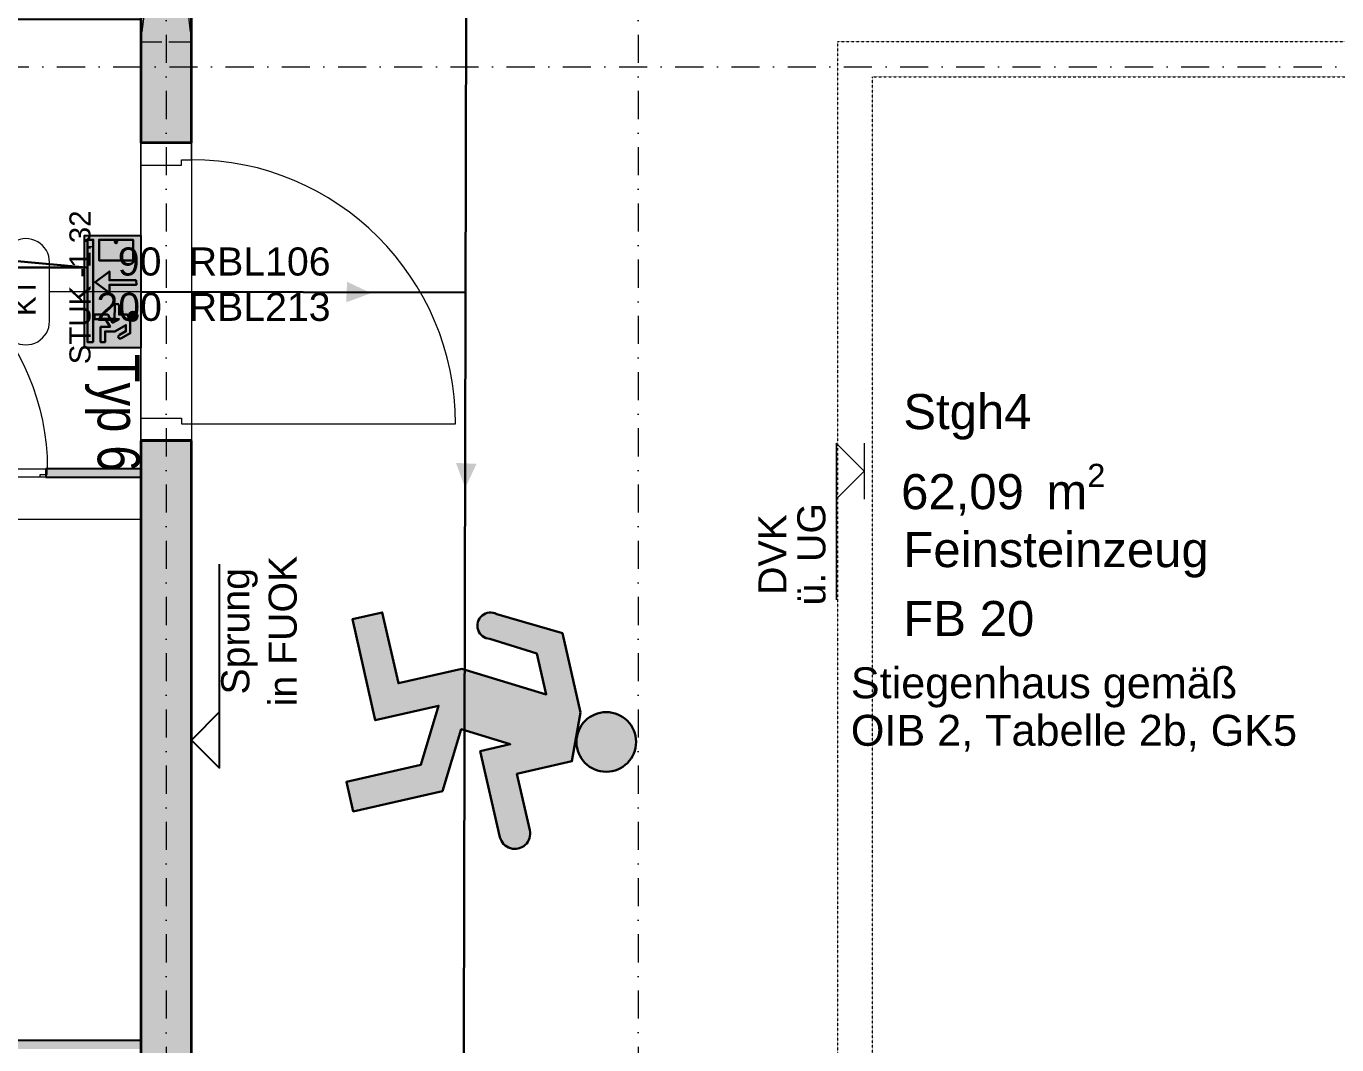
# Model space of a CAD drawing. Header units: millimetres. Extents: x 32522367 to 32638135, y 41424826 to 41540167.
# Drawn here: x 32553661 to 32558326, y 41514163 to 41517788 of the extents above; entities that cross this region are included whole.
import ezdxf
from ezdxf.enums import TextEntityAlignment as Align

# ---------------------------------------------------------------- set-up
doc = ezdxf.new("R2010")
doc.units = ezdxf.units.MM
for name, pattern in [('Raster', [0.2, 0.1, -0.05, 0, -0.05]), ('Strichlinie eng', [0.1, 0.075, -0.025]), ('Strichlinie mittel', [0.15, 0.1, -0.05]), ('Untersicht', [0.1, 0.075, -0.025])]:
    doc.linetypes.add(name, pattern=pattern)
for name, color, linetype in [('000 Achsraster Haupt', 251, 'Continuous'), ('120 Wand Innen tragend', 251, 'Continuous'), ('130 Wand Innen', 251, 'Continuous'), ('215 DVK darüber', 251, 'Continuous'), ('220 Bodenaufbau', 251, 'Continuous'), ('240 Unterdaemmung', 251, 'Continuous'), ('410 Treppe', 251, 'Continuous'), ('811 Raum 2.Erschließung_ Nebenräume_Allg.räume_Technik', 251, 'Continuous'), ('956 Fensternummer', 251, 'Continuous'), ('Archicad Tür-Marker', 251, 'Continuous'), ('Archicad Türen', 251, 'Continuous'), ('dp_GE_SIBEL', 80, 'Continuous')]:
    doc.layers.add(name, color=color, linetype=linetype)
for name, color, linetype, lineweight in [('000 Achsraster Haupt_Stift_Nr__1', 251, 'Continuous', 13), ('120 Wand Innen tragend_Stift_Nr__1', 251, 'Continuous', 13), ('120 Wand Innen tragend_Stift_Nr__24', 251, 'Continuous', 13), ('120 Wand Innen tragend_Stift_Nr__6', 251, 'Continuous', 13), ('120 Wand Innen tragend_Stift_Nr__8', 251, 'Continuous', 35), ('130 Wand Innen_Stift_Nr__26', 251, 'Continuous', 13), ('130 Wand Innen_Stift_Nr__7', 251, 'Continuous', 25), ('215 DVK darüber_Stift_Nr__16', 251, 'Continuous', 25), ('215 DVK darüber_Stift_Nr__17', 251, 'Continuous', 18), ('220 Bodenaufbau_Stift_Nr__6', 251, 'Continuous', 13), ('240 Unterdaemmung_Stift_Nr__6', 251, 'Continuous', 13), ('410 Treppe_Stift_Nr__1', 251, 'Continuous', 13), ('410 Treppe_Stift_Nr__6', 251, 'Continuous', 13), ('410 Treppe_Stift_Nr__95', 251, 'Continuous', 13), ('956 Fensternummer_Stift_Nr__1', 251, 'Continuous', 13), ('970 Brandschutz Beschriftung.Texte_ Bemaßung_ Symbole_ Fluchtwege_Stift_Nr__101', 251, 'Continuous', 50), ('Archicad Raumstempel_Stift_Nr__1', 251, 'Continuous', 13), ('Archicad Tür-Marker_Stift_Nr__1', 251, 'Continuous', 13), ('Archicad Türen_Stift_Nr__1', 251, 'Continuous', 13), ('Archicad Türen_Stift_Nr__7', 251, 'Continuous', 25), ('Archicad Türen_Stift_Nr__8', 251, 'Continuous', 35), ('dp_GE_ST_Attribut_Attribut1', 250, 'Continuous', 5)]:
    doc.layers.add(name, color=color, linetype=linetype, lineweight=lineweight)
doc.layers.add('E2_LEHR_MENSCH_NATIVE', color=112, linetype='Continuous', lineweight=35, true_color=0x20dd55)
doc.layers.add('E2_LEHR_WEG_B_INTERPRETATION', color=112, linetype='Continuous', lineweight=80, true_color=0x20dd55)
doc.layers.add('E_NACHRTECH', color=3, linetype='Continuous', true_color=0x00fa00)
doc.styles.add('DPG_TXT', font='arial.ttf', dxfattribs={"width": 0.8})
doc.styles.add('ERSTELLTER_STIL_1', font='arial.ttf')

# ---------------------------------------------------------------- blocks, each defined once
blk = doc.blocks.new('9809550')
at = {"color": 18, "lineweight": 30, "true_color": 0x000000}
for points in [[(423921.7, 99168.8), (423956.8, 99168.8), (423956.8, 99202.9), (423984.5, 99214.5), (424033.7, 99214.5), (424053.8, 99178.3)], [(424040.2, 99170.9), (424025.2, 99196.7), (423999.7, 99196.8), (424026.2, 99150.3), (424026.2, 99110.9), (424070.2, 99110.9), (424070.2, 99092.3), (424007.5, 99092.3), (424007.5, 99131.7), (423975, 99113.1), (423975, 99067), (423956.5, 99067), (423956.5, 99122.4), (423990.5, 99141.9), (423975.1, 99168.8), (423975.1, 99150.2), (423921.7, 99150.3)]]:
    blk.add_lwpolyline(points, dxfattribs=at)
blk.add_circle((423963.6, 99225.9), 18.1, dxfattribs=at)
for centre, radius, start, end in [((424047.8, 99173.1), 7.96, 195.7299, 41.4005), ((423921.7, 99159.5), 9.27, 89.9849, 270.0151)]:
    blk.add_arc(centre, radius, start, end, dxfattribs=at)
blk = doc.blocks.new('RIVO_ARR_down')
at = {"true_color": 0x56c81e}
h = blk.add_hatch(color=72, dxfattribs=at)
h.dxf.hatch_style = 1
h.paths.add_polyline_path([(2487.16, 1656.78), (2487.16, 1647.95), (2504.83, 1647.95), (2504.83, 1656.78)])
h.paths.add_polyline_path([(2496.19, 1651.84), (2494.51, 1649.58), (2492.81, 1651.85), (2494.2, 1651.85), (2494.2, 1656.07), (2494.9, 1656.08), (2494.9, 1651.84)], flags=16)
h.paths.add_polyline_path([(2498.26, 1653.37), (2499.6, 1653.37), (2499.6, 1654.67), (2500.12, 1654.91, -0.535619), (2499.17, 1655.55, -1), (2500.55, 1655.55, -0.302406), (2500.12, 1654.91), (2500.66, 1655.11), (2502.53, 1655.11), (2503.29, 1653.73, -1.25347), (2502.78, 1653.45), (2502.2, 1654.43), (2501.24, 1654.44), (2502.24, 1652.67), (2502.24, 1651.16), (2503.92, 1651.16), (2503.92, 1650.46), (2501.53, 1650.46), (2501.53, 1651.96), (2500.29, 1651.25), (2500.29, 1649.49), (2499.59, 1649.49), (2499.59, 1651.6), (2500.88, 1652.34), (2500.3, 1653.37), (2500.3, 1652.66), (2498.26, 1652.67, -1)], flags=16)
h.paths.add_polyline_path([(2503.92, 1649.3), (2503.92, 1648.39), (2487.82, 1648.39), (2487.82, 1649.3)], flags=16)
h.paths.add_polyline_path([(2491.07, 1650.21), (2487.82, 1650.21), (2487.82, 1655.56), (2491.07, 1655.56)], flags=16)
h.paths.add_polyline_path([(2488, 1652.89, -1), (2488.38, 1652.89, -1)], flags=0)
at = {"true_color": 0xffffff}
h = blk.add_hatch(color=7, dxfattribs=at)
h.dxf.hatch_style = 1
h.paths.add_polyline_path([(2487.82, 1655.56), (2487.82, 1650.21), (2491.07, 1650.21), (2491.07, 1655.56)])
h.paths.add_polyline_path([(2488.38, 1652.89, -1), (2488, 1652.89, -1)], flags=16)
h = blk.add_hatch(color=7, dxfattribs=at)
h.dxf.hatch_style = 1
h.paths.add_polyline_path([(2494.9, 1651.84), (2494.9, 1656.08), (2494.2, 1656.07), (2494.2, 1651.85), (2492.81, 1651.85), (2494.51, 1649.58), (2496.19, 1651.84)])
h = blk.add_hatch(color=7, dxfattribs=at)
h.dxf.hatch_style = 1
h.paths.add_polyline_path([(2499.6, 1653.37), (2498.26, 1653.37, 1), (2498.26, 1652.67), (2500.3, 1652.66), (2500.3, 1653.37), (2500.88, 1652.34), (2499.59, 1651.6), (2499.59, 1649.49), (2500.29, 1649.49), (2500.29, 1651.25), (2501.53, 1651.96), (2501.53, 1650.46), (2503.92, 1650.46), (2503.92, 1651.16), (2502.24, 1651.16), (2502.24, 1652.67), (2501.24, 1654.44), (2502.2, 1654.43), (2502.78, 1653.45, 1.25347), (2503.29, 1653.73), (2502.53, 1655.11), (2500.66, 1655.11), (2499.6, 1654.67)])
h = blk.add_hatch(color=7, dxfattribs=at)
h.dxf.hatch_style = 1
h.paths.add_polyline_path([(2499.17, 1655.55, 1), (2500.55, 1655.55, 1)])
h = blk.add_hatch(color=7, dxfattribs=at)
h.dxf.hatch_style = 1
h.paths.add_polyline_path([(2488, 1652.89, 1), (2488.38, 1652.89, 1)])
h = blk.add_hatch(color=7, dxfattribs=at)
h.dxf.hatch_style = 1
h.paths.add_polyline_path([(2487.82, 1649.3), (2487.82, 1648.39), (2503.92, 1648.39), (2503.92, 1649.3)])
blk.add_lwpolyline([(2487.16, 1656.78), (2504.83, 1656.78), (2504.83, 1647.95), (2487.16, 1647.95)], close=True)
at = {"color": 18, "lineweight": 30, "true_color": 0x000000}
for points in [[(2491.07, 1655.56), (2487.82, 1655.56), (2487.82, 1650.21), (2491.07, 1650.21)], [(2503.92, 1649.3), (2487.82, 1649.3), (2487.82, 1648.39), (2503.92, 1648.39)]]:
    blk.add_lwpolyline(points, close=True, dxfattribs=at)
blk.add_lwpolyline([(2494.2, 1656.07), (2494.2, 1651.85), (2492.81, 1651.85), (2494.51, 1649.58), (2496.19, 1651.84), (2494.9, 1651.84), (2494.9, 1656.08), (2494.2, 1656.07)], dxfattribs=at)
blk.add_circle((2488.19, 1652.89), 0.19, dxfattribs=at)
at = {"xscale": 0.0381026673526157, "yscale": 0.0381026673526157, "zscale": 0.0381026673526157}
blk.add_blockref('9809550', (-13654.29, -2125.22), dxfattribs=at)
blk = doc.blocks.new('Stgh4__87', base_point=(33.1395, 67.6384))
at = {"layer": 'Archicad Raumstempel_Stift_Nr__1', "color": 7, "lineweight": 13, "insert": (31.4547, 68.4294), "char_height": 0.125, "attachment_point": 1, "rotation": 343.6401, "style": 'ERSTELLTER_STIL_1'}
blk.add_mtext('\\A1;{\\pql;\\pt0,0.05;\\fArial|b0|i0|c0|p0;\\W1.000000;62,09\\fArial|b0|i0|c0|p0;\\W1.000000;\\A1{\\H.66x;\\S^  ;}\\fArial|b0|i0|c0|p0;\\W1.000000; m\\fArial|b0|i0|c0|p0;\\W1.000000;\\A1{\\H.66x;\\S2^  ;}}', dxfattribs=at)
at = {"layer": 'Archicad Raumstempel_Stift_Nr__1', "color": 7, "lineweight": 13, "style": 'ERSTELLTER_STIL_1'}
for tag, p in [('ROOM_NAME', (31.5324, 68.6655)), ('DUMMY_890', (31.9623, 68.5679)), ('DUMMY_891', (31.4633, 68.4585)), ('DUMMY_892', (31.3941, 68.2229)), ('DUMMY_893', (31.3941, 68.1943)), ('sCustom1Value', (31.325, 67.9587)), ('DUMMY_894', (31.7638, 67.8585))]:
    blk.add_attdef(tag, text='', height=0.125, rotation=343.6401, dxfattribs=at).set_placement(p, align=Align.TOP_LEFT)
blk = doc.blocks.new('Decke_16', base_point=(24.3313, 82.1748))
at = {"layer": '220 Bodenaufbau_Stift_Nr__6', "color": 7, "linetype": 'Continuous', "lineweight": 13, "flags": 128}
blk.add_lwpolyline([(59.3435, 55.1382), (36.9197, 61.7208), (37.2409, 62.8147), (35.5329, 63.316), (36.3329, 66.0411), (34.577, 66.5565), (35.7318, 70.4905), (29.7541, 72.2453), (27.0697, 63.1012), (28.6817, 62.628), (28.1015, 60.6514), (28.9938, 60.3894), (28.2727, 57.9331), (27.6682, 58.1105), (26.8711, 55.3951), (27.7443, 55.1388), (27.4133, 54.0114)], dxfattribs=at)
blk = doc.blocks.new('Decke_17', base_point=(29.8761, 72.0219))
at = {"layer": '220 Bodenaufbau_Stift_Nr__6', "color": 7, "linetype": 'Continuous', "lineweight": 13, "flags": 128}
blk.add_lwpolyline([(29.8761, 72.0219), (27.2931, 63.2232), (36.3893, 60.5529), (37.0343, 62.7502), (35.2976, 63.26), (35.4075, 63.6343), (34.2273, 63.9807), (34.1174, 63.6065), (33.5705, 63.7671), (35.5084, 70.3685)], close=True, dxfattribs=at)
blk = doc.blocks.new('Decke_18', base_point=(20.5208, 68.1293))
at = {"layer": '240 Unterdaemmung_Stift_Nr__6', "color": 7, "linetype": 'Strichlinie eng', "lineweight": 13, "flags": 128}
blk.add_lwpolyline([(20.5208, 68.1293), (23.4282, 67.2758), (23.0846, 66.1053), (27.5655, 64.7899), (29.7118, 72.1014), (22.3236, 74.2702)], close=True, dxfattribs=at)
blk = doc.blocks.new('Treppe_1')
at = {"layer": '410 Treppe_Stift_Nr__1', "color": 7, "linetype": 'Untersicht', "lineweight": 13}
for p, q in [((33.3989, 65.5613), (34.3571, 68.8253)), ((34.3571, 68.8253), (34.1089, 68.6897)), ((34.4927, 68.5771), (34.3571, 68.8253))]:
    blk.add_line(p, q, dxfattribs=at)
at = {"layer": '410 Treppe_Stift_Nr__1', "color": 7, "linetype": 'Strichlinie eng', "lineweight": 13}
for p, q in [((33.6161, 63.9934), (34.0682, 65.5334)), ((33.4073, 65.4616), (33.9964, 65.2887)), ((32.6687, 65.3814), (32.3687, 64.3595)), ((32.7076, 65.3856), (33.9203, 65.0296)), ((32.5969, 65.1368), (33.8442, 64.7706)), ((32.5208, 64.8777), (33.7682, 64.5115)), ((32.4448, 64.6186), (33.6921, 64.2524)), ((32.3687, 64.3595), (33.6161, 63.9934)), ((32.3687, 64.3595), (33.6161, 63.9934)), ((33.6161, 63.9934), (32.3687, 64.3595))]:
    blk.add_line(p, q, dxfattribs=at)
at = {"layer": '410 Treppe_Stift_Nr__1', "color": 7, "linetype": 'Continuous', "lineweight": 13}
for p, q in [((33.0642, 64.4211), (33.3684, 65.4574)), ((33.3684, 65.4574), (33.1202, 65.3218)), ((33.504, 65.2092), (33.3684, 65.4574)), ((32.9882, 64.1621), (33.0642, 64.4211))]:
    blk.add_line(p, q, dxfattribs=at)
at = {"layer": '410 Treppe_Stift_Nr__1', "color": 7, "linetype": 'Continuous', "lineweight": 13, "flags": 128}
blk.add_lwpolyline([(33.0242, 64.1515, 1), (32.9522, 64.1726, 1)], format="xyb", close=True, dxfattribs=at)
at = {"layer": '410 Treppe_Stift_Nr__6', "color": 7, "linetype": 'Untersicht', "lineweight": 13}
for p, q in [((33.8165, 69.2914), (33.7334, 69.0084)), ((35.0639, 68.9253), (33.8165, 69.2914)), ((33.7334, 69.0084), (33.6574, 68.7493)), ((34.9808, 68.6422), (33.7334, 69.0084)), ((33.7334, 69.0084), (34.9808, 68.6422)), ((34.9808, 68.6422), (35.0639, 68.9253)), ((33.6574, 68.7493), (33.5813, 68.4902)), ((34.9047, 68.3831), (33.6574, 68.7493)), ((33.6574, 68.7493), (34.9047, 68.3831)), ((34.9047, 68.3831), (34.9808, 68.6422)), ((33.5813, 68.4902), (33.5053, 68.2312)), ((34.8287, 68.1241), (33.5813, 68.4902)), ((33.5813, 68.4902), (34.8287, 68.1241)), ((34.8287, 68.1241), (34.9047, 68.3831)), ((33.5053, 68.2312), (33.4292, 67.9721)), ((34.7526, 67.865), (33.5053, 68.2312)), ((33.5053, 68.2312), (34.7526, 67.865)), ((34.7526, 67.865), (34.8287, 68.1241)), ((33.4292, 67.9721), (33.3532, 67.713)), ((34.6766, 67.6059), (33.4292, 67.9721)), ((33.4292, 67.9721), (34.6766, 67.6059)), ((34.6766, 67.6059), (34.7526, 67.865)), ((33.3532, 67.713), (33.2771, 67.454)), ((34.6005, 67.3469), (33.3532, 67.713)), ((33.3532, 67.713), (34.6005, 67.3469)), ((34.6005, 67.3469), (34.6766, 67.6059)), ((33.2771, 67.454), (33.2011, 67.1949)), ((34.5245, 67.0878), (33.2771, 67.454)), ((33.2771, 67.454), (34.5245, 67.0878)), ((34.5245, 67.0878), (34.6005, 67.3469)), ((33.2011, 67.1949), (33.125, 66.9358)), ((34.4484, 66.8287), (33.2011, 67.1949)), ((33.2011, 67.1949), (34.4484, 66.8287)), ((34.4484, 66.8287), (34.5245, 67.0878)), ((33.125, 66.9358), (33.049, 66.6768)), ((34.3724, 66.5697), (33.125, 66.9358)), ((33.125, 66.9358), (34.3724, 66.5697)), ((34.3724, 66.5697), (34.4484, 66.8287)), ((33.049, 66.6768), (32.9729, 66.4177)), ((34.2963, 66.3106), (33.049, 66.6768)), ((33.049, 66.6768), (34.2963, 66.3106)), ((34.2963, 66.3106), (34.3724, 66.5697)), ((32.9729, 66.4177), (32.8969, 66.1586)), ((34.2203, 66.0515), (32.9729, 66.4177)), ((32.9729, 66.4177), (34.2203, 66.0515)), ((34.2203, 66.0515), (34.2963, 66.3106)), ((32.8969, 66.1586), (32.8208, 65.8996)), ((34.1442, 65.7925), (32.8969, 66.1586)), ((32.8969, 66.1586), (34.1442, 65.7925)), ((34.1442, 65.7925), (34.2203, 66.0515)), ((32.8208, 65.8996), (32.7448, 65.6405)), ((33.818, 65.6068), (32.8208, 65.8996)), ((32.8208, 65.8996), (33.818, 65.6068)), ((34.0987, 65.6373), (34.1442, 65.7925)), ((32.7448, 65.6405), (32.6992, 65.4853)), ((32.6992, 65.4853), (34.0987, 65.6373)), ((33.1183, 65.5308), (32.7448, 65.6405)), ((32.7448, 65.6405), (33.1183, 65.5308))]:
    blk.add_line(p, q, dxfattribs=at)
at = {"layer": '410 Treppe_Stift_Nr__6', "color": 7, "linetype": 'Continuous', "lineweight": 13}
for p, q in [((32.6687, 65.3814), (34.0682, 65.5334)), ((33.9921, 65.2743), (34.0682, 65.5334)), ((33.9921, 65.2743), (33.3684, 65.4574)), ((33.3684, 65.4574), (33.9921, 65.2743)), ((32.6687, 65.3814), (32.5927, 65.1224)), ((33.9161, 65.0153), (32.6687, 65.3814)), ((32.6687, 65.3814), (33.9161, 65.0153)), ((33.9161, 65.0153), (33.9921, 65.2743)), ((32.5927, 65.1224), (32.5166, 64.8633)), ((33.84, 64.7562), (32.5927, 65.1224)), ((32.5927, 65.1224), (33.84, 64.7562)), ((33.84, 64.7562), (33.9161, 65.0153)), ((32.5166, 64.8633), (32.4406, 64.6042)), ((33.764, 64.4971), (32.5166, 64.8633)), ((32.5166, 64.8633), (33.764, 64.4971)), ((33.764, 64.4971), (33.84, 64.7562)), ((32.4406, 64.6042), (32.3645, 64.3452)), ((33.6879, 64.2381), (32.4406, 64.6042)), ((32.4406, 64.6042), (33.6879, 64.2381)), ((33.6879, 64.2381), (33.764, 64.4971)), ((32.3645, 64.3452), (33.6119, 63.979)), ((33.6119, 63.979), (33.6879, 64.2381))]:
    blk.add_line(p, q, dxfattribs=at)
at = {"layer": '410 Treppe_Stift_Nr__95', "color": 253, "linetype": 'Strichlinie mittel', "lineweight": 13, "true_color": 0x9f9f9f}
blk.add_line((33.7428, 64.4252), (32.4955, 64.7913), dxfattribs=at)
at = {"layer": '410 Treppe_Stift_Nr__1', "color": 7, "lineweight": 13, "char_height": 0.1, "rotation": 73.6401, "style": 'ERSTELLTER_STIL_1'}
for s, insert, attachment_point in [('\\A1;{\\pqc;\\pt0,0.05;\\fArial|b0|i0|c0|p0;\\W1.000000;19 Stg\\fArial|b0|i0|c0|p0;\\W1.000000;\\fArial|b0|i0|c0|p0;\\W1.000000;\\A1{\\H.66x;\\S^  ;}\\fArial|b0|i0|c0|p0;\\W1.000000;\\fArial|b0|i0|c0|p0;\\W1.000000;\\fArial|b0|i0|c0|p0;\\W1.000000;\\fArial|b0|i0|c0|p0;\\W1.000000;\\A1{\\H.66x;\\S^  ;}\\fArial|b0|i0|c0|p0;\\W1.000000;\\fArial|b0|i0|c0|p0;\\W1.000000;\\fArial|b0|i0|c0|p0;\\W1.000000;\\fArial|b0|i0|c0|p0;\\W1.000000;\\A1{\\H.66x;\\S^  ;}\\fArial|b0|i0|c0|p0;\\W1.000000;}', (33.6737, 66.5164), 8), ('\\A1;{\\pqc;\\pt0,0.05;\\fArial|b0|i0|c0|p0;\\W1.000000;\\fArial|b0|i0|c0|p0;\\W1.000000;18\\fArial|b0|i0|c0|p0;\\W1.000000;\\A1{\\H.66x;\\S^  ;}\\fArial|b0|i0|c0|p0;\\W1.000000;\\fArial|b0|i0|c0|p0;\\W1.000000; / \\fArial|b0|i0|c0|p0;\\W1.000000;27\\fArial|b0|i0|c0|p0;\\W1.000000;\\A1{\\H.66x;\\S^  ;}\\fArial|b0|i0|c0|p0;\\W1.000000;\\fArial|b0|i0|c0|p0;\\W1.000000;\\fArial|b0|i0|c0|p0;\\W1.000000;\\fArial|b0|i0|c0|p0;\\W1.000000;\\A1{\\H.66x;\\S^  ;}\\fArial|b0|i0|c0|p0;\\W1.000000;}', (33.7022, 66.508), 2)]:
    blk.add_mtext(s, dxfattribs=dict(at, insert=insert, attachment_point=attachment_point))
blk = doc.blocks.new('Blockrahmentür 1-Fl 27_3')
at = {"layer": 'Archicad Türen_Stift_Nr__1', "color": 7, "linetype": 'Continuous', "lineweight": 13}
for p, q in [((0.425, 0), (0.425, 0.85)), ((-0.425, -0.02), (-0.425, 0)), ((-0.425, 0), (-0.42, 0)), ((-0.42, 0), (-0.42, -0.03)), ((0.425, 0), (0.42, 0)), ((0.42, 0), (0.42, -0.03)), ((0.425, -0.02), (0.425, 0)), ((-0.4, -0.02), (-0.425, -0.02)), ((-0.42, -0.03), (-0.4, -0.03)), ((-0.4, -0.03), (-0.4, -0.02)), ((0.4, -0.03), (0.4, -0.02)), ((0.4, -0.02), (0.425, -0.02)), ((0.42, -0.03), (0.4, -0.03))]:
    blk.add_line(p, q, dxfattribs=at)
blk.add_arc((0.425, 0), 0.85, 90, 180, dxfattribs=at)
at = {"layer": 'Archicad Türen_Stift_Nr__7', "color": 7, "linetype": 'Continuous', "lineweight": 25}
for p, q in [((-0.42, 0), (-0.42, -0.03)), ((-0.42, 0), (-0.42, -0.03)), ((0.42, 0), (0.42, -0.03)), ((0.42, 0), (0.42, -0.03))]:
    blk.add_line(p, q, dxfattribs=at)
blk = doc.blocks.new('T Marker AUT 27_3')
at = {"layer": 'Archicad Tür-Marker_Stift_Nr__1', "color": 7, "linetype": 'Continuous', "lineweight": 13}
blk.add_line((0, -0.255), (0, 0), dxfattribs=at)
at = {"layer": 'Archicad Tür-Marker_Stift_Nr__1', "color": 7, "lineweight": 13, "style": 'ERSTELLTER_STIL_1'}
for tag, height, p in [('DUMMY_270', 0.1, (-0.165, 0.0026)), ('DUMMY_268', 0.1, (0.0264, 0.0026)), ('DUMMY_269', 0.0667, (0.0931, -0.1825)), ('DUMMY_271', 0.0667, (-0.0983, -0.2588))]:
    blk.add_attdef(tag, text='', height=height, rotation=270, dxfattribs=at).set_placement(p, align=Align.BOTTOM_LEFT)
blk = doc.blocks.new('Wand_68', base_point=(27.8209, 71.1453))
at = {"layer": '130 Wand Innen_Stift_Nr__26', "linetype": 'Continuous', "lineweight": 13}
for points in [[(27.8438, 71.1698), (27.8353, 71.141), (27.8833, 71.127), (27.8917, 71.1558)], [(28.6893, 70.8904), (29.3034, 70.7101), (29.3118, 70.7389), (28.6977, 70.9191)]]:
    blk.add_hatch(color=5, dxfattribs=at).paths.add_polyline_path(points)
at = {"layer": '130 Wand Innen_Stift_Nr__7', "color": 7, "linetype": 'Continuous', "lineweight": 25}
for p, q in [((27.8833, 71.127), (27.8917, 71.1558)), ((28.6893, 70.8904), (28.6977, 70.9191))]:
    blk.add_line(p, q, dxfattribs=at)
at = {"layer": '130 Wand Innen_Stift_Nr__7', "color": 7, "linetype": 'Continuous', "lineweight": 25, "flags": 128}
for points in [[(27.8917, 71.1558), (27.8438, 71.1698)], [(27.8353, 71.141), (27.8833, 71.127)], [(29.3118, 70.7389), (28.6977, 70.9191)], [(28.6893, 70.8904), (29.3034, 70.7101)], [(29.3034, 70.7101), (29.3118, 70.7389)]]:
    blk.add_lwpolyline(points, dxfattribs=at)
at = {"layer": 'Archicad Tür-Marker', "color": 7, "lineweight": 13}
ref = blk.add_blockref('T Marker AUT 27_3', (28.2947, 71.0374), dxfattribs=dict(at, rotation=343.6400869475296))
ref.add_attrib('DUMMY_268', '80', dxfattribs={"layer": 'Archicad Tür-Marker_Stift_Nr__1', "color": 7, "lineweight": 13, "height": 0.1, "rotation": 73.6401, "style": 'ERSTELLTER_STIL_1'}).set_placement((28.218, 70.9024), align=Align.BOTTOM_LEFT)
ref.add_attrib('DUMMY_270', '200', dxfattribs={"layer": 'Archicad Tür-Marker_Stift_Nr__1', "color": 7, "lineweight": 13, "height": 0.1, "rotation": 73.6401, "style": 'ERSTELLTER_STIL_1'}).set_placement((28.3802, 70.7752), align=Align.BOTTOM_LEFT)
at = {"layer": 'Archicad Türen', "color": 7, "linetype": 'Continuous', "lineweight": 13, "rotation": 163.6400869475297}
blk.add_blockref('Blockrahmentür 1-Fl 27_3', (28.2863, 71.0087), dxfattribs=at)
blk = doc.blocks.new('Wand_69', base_point=(20.8828, 69.3623))
at = {"layer": '130 Wand Innen_Stift_Nr__26', "linetype": 'Continuous', "lineweight": 13}
blk.add_hatch(color=5, dxfattribs=at).paths.add_polyline_path([(28.2711, 67.1935), (28.2795, 67.2223), (26.8114, 67.6532), (26.803, 67.6244)])
at = {"layer": '130 Wand Innen_Stift_Nr__7', "color": 7, "linetype": 'Continuous', "lineweight": 25, "flags": 128}
for points in [[(28.2795, 67.2223), (26.8114, 67.6532)], [(28.2711, 67.1935), (28.2795, 67.2223)]]:
    blk.add_lwpolyline(points, dxfattribs=at)
blk = doc.blocks.new('T Marker AUT 27_2')
at = {"layer": 'Archicad Tür-Marker_Stift_Nr__1', "color": 7, "linetype": 'Continuous', "lineweight": 13}
blk.add_line((0, 0.225), (0, -0.03), dxfattribs=at)
at = {"layer": 'Archicad Tür-Marker_Stift_Nr__1', "color": 7, "lineweight": 13, "style": 'ERSTELLTER_STIL_1'}
for tag, height, p in [('DUMMY_270', 0.1, (-0.165, 0.2614)), ('DUMMY_268', 0.1, (0.0264, 0.1852)), ('DUMMY_271', 0.0667, (-0.0983, 0)), ('DUMMY_269', 0.0667, (0.0931, 0))]:
    blk.add_attdef(tag, text='', height=height, rotation=270, dxfattribs=at).set_placement(p, align=Align.BOTTOM_LEFT)
blk = doc.blocks.new('Wand_586', base_point=(27.6862, 69.486))
at = {"layer": '130 Wand Innen_Stift_Nr__26', "linetype": 'Continuous', "lineweight": 13}
for points in [[(27.6947, 69.5148), (27.6862, 69.486), (27.7141, 69.4778), (27.7226, 69.5066)], [(28.5286, 69.27), (28.5201, 69.2412), (28.8443, 69.1461), (28.8527, 69.1749)]]:
    blk.add_hatch(color=5, dxfattribs=at).paths.add_polyline_path(points)
at = {"layer": '130 Wand Innen_Stift_Nr__7', "color": 7, "linetype": 'Continuous', "lineweight": 25}
for p, q in [((27.7226, 69.5066), (27.7141, 69.4778)), ((28.5286, 69.27), (28.5201, 69.2412))]:
    blk.add_line(p, q, dxfattribs=at)
at = {"layer": '130 Wand Innen_Stift_Nr__7', "color": 7, "linetype": 'Continuous', "lineweight": 25, "flags": 128}
for points in [[(27.6947, 69.5148), (27.6862, 69.486)], [(27.6862, 69.486), (27.7141, 69.4778)], [(27.7226, 69.5066), (27.6947, 69.5148)], [(28.5201, 69.2412), (28.8443, 69.1461)], [(28.8527, 69.1749), (28.5286, 69.27)], [(28.8443, 69.1461), (28.8527, 69.1749)]]:
    blk.add_lwpolyline(points, dxfattribs=at)
at = {"layer": 'Archicad Tür-Marker', "color": 7, "lineweight": 13}
ref = blk.add_blockref('T Marker AUT 27_2', (28.1256, 69.3883), dxfattribs=dict(at, rotation=343.6400889038738))
ref.add_attrib('DUMMY_268', '80', dxfattribs={"layer": 'Archicad Tür-Marker_Stift_Nr__1', "color": 7, "lineweight": 13, "height": 0.1, "rotation": 73.6401, "style": 'ERSTELLTER_STIL_1'}).set_placement((28.1002, 69.4284), align=Align.BOTTOM_LEFT)
ref.add_attrib('DUMMY_270', '200', dxfattribs={"layer": 'Archicad Tür-Marker_Stift_Nr__1', "color": 7, "lineweight": 13, "height": 0.1, "rotation": 73.6401, "style": 'ERSTELLTER_STIL_1'}).set_placement((28.2839, 69.3745), align=Align.BOTTOM_LEFT)
at = {"layer": 'Archicad Türen', "color": 7, "linetype": 'Continuous', "lineweight": 13, "xscale": -1, "rotation": 343.6400889038737}
blk.add_blockref('Blockrahmentür 1-Fl 27_3', (28.1256, 69.3883), dxfattribs=at)
blk = doc.blocks.new('Höhenbemaßung_3', base_point=(31.321, 68.4412))
at = {"layer": '215 DVK darüber_Stift_Nr__17', "color": 190, "linetype": 'Continuous', "lineweight": 18, "true_color": 0x9900ff}
for p, q in [((31.2532, 68.5653), (31.1969, 68.3734)), ((31.321, 68.4412), (31.2532, 68.5653)), ((31.3492, 68.5372), (31.2928, 68.3453)), ((31.1969, 68.3734), (31.321, 68.4412)), ((31.1969, 68.3734), (31.096, 68.0298))]:
    blk.add_line(p, q, dxfattribs=at)
at = {"layer": '215 DVK darüber_Stift_Nr__17', "color": 190, "lineweight": 18, "true_color": 0x9900ff, "char_height": 0.1, "attachment_point": 7, "rotation": 73.6401, "style": 'ERSTELLTER_STIL_1'}
for s, insert in [('\\A1;{\\pql;\\fArial|b0|i0|c0|p0;\\W1.000000;DVK}', (30.9318, 68.0968)), ('\\A1;{\\pql;\\fArial|b0|i0|c0|p0;\\W1.000000;ü. UG}', (31.0554, 68.0208))]:
    blk.add_mtext(s, dxfattribs=dict(at, insert=insert))
blk = doc.blocks.new('Höhenbemaßung_31', base_point=(28.7535, 68.1978))
at = {"layer": '215 DVK darüber_Stift_Nr__16', "color": 5, "linetype": 'Continuous', "lineweight": 25}
for p, q in [((28.8776, 68.2656), (29.0257, 68.7701)), ((28.7253, 68.1019), (28.7817, 68.2938)), ((28.8776, 68.2656), (28.7535, 68.1978)), ((28.8213, 68.0737), (28.8776, 68.2656)), ((28.7535, 68.1978), (28.8213, 68.0737))]:
    blk.add_line(p, q, dxfattribs=at)
at = {"layer": '215 DVK darüber_Stift_Nr__16', "color": 5, "lineweight": 25, "char_height": 0.1, "attachment_point": 7, "rotation": 73.6401, "style": 'ERSTELLTER_STIL_1'}
for s, insert in [('\\A1;{\\pql;\\fArial|b0|i0|c0|p0;\\W1.000000;Sprung}', (29.0259, 68.2865)), ('\\A1;{\\pql;\\fArial|b0|i0|c0|p0;\\W1.000000;in FUOK}', (29.1485, 68.207))]:
    blk.add_mtext(s, dxfattribs=dict(at, insert=insert))
blk = doc.blocks.new('Etikett_9', base_point=(28.9582, 69.8005))
at = {"layer": '956 Fensternummer_Stift_Nr__1', "color": 7, "linetype": 'Continuous', "lineweight": 13}
blk.add_line((28.9582, 69.8005), (28.7183, 69.8709), dxfattribs=at)
at = {"layer": '956 Fensternummer_Stift_Nr__1', "color": 7, "linetype": 'Continuous', "lineweight": 13, "flags": 128}
blk.add_lwpolyline([(28.7479, 69.9717, 1), (28.5868, 70.0189), (28.5277, 69.8174, 1), (28.6887, 69.7701)], format="xyb", close=True, dxfattribs=at)
at = {"layer": '956 Fensternummer_Stift_Nr__1', "color": 7, "lineweight": 13, "insert": (28.599, 69.9059), "char_height": 0.075, "attachment_point": 2, "rotation": 73.6401, "style": 'ERSTELLTER_STIL_1'}
blk.add_mtext('\\A1;{\\pqc;\\pt0,1;\\fArial|b0|i0|c0|p0;\\W1.000000;KT\\fArial|b0|i0|c0|p0;\\W1.000000;\\A1{\\H.66x;\\S^  ;}\\fArial|b0|i0|c0|p0;\\W1.000000;\\fArial|b0|i0|c0|p0;\\W1.000000;\\A1{\\H.66x;\\S^  ;}\\fArial|b0|i0|c0|p0;\\W1.000000; \\fArial|b0|i0|c0|p0;\\W1.000000;\\fArial|b0|i0|c0|p0;\\W1.000000;\\fArial|b0|i0|c0|p0;\\W1.000000;\\fArial|b0|i0|c0|p0;\\W1.000000;\\fArial|b0|i0|c0|p0;\\W1.000000;\\fArial|b0|i0|c0|p0;\\W1.000000;\\fArial|b0|i0|c0|p0;\\W1.000000;\\fArial|b0|i0|c0|p0;\\W1.000000;\\fArial|b0|i0|c0|p0;\\W1.000000;\\fArial|b0|i0|c0|p0;\\W1.000000;\\fArial|b0|i0|c0|p0;\\W1.000000;\\fArial|b0|i0|c0|p0;\\W1.000000;\\fArial|b0|i0|c0|p0;\\W1.000000;\\fArial|b0|i0|c0|p0;\\W1.000000;\\fArial|b0|i0|c0|p0;\\W1.000000;\\fArial|b0|i0|c0|p0;\\W1.000000;\\fArial|b0|i0|c0|p0;\\W1.000000;\\fArial|b0|i0|c0|p0;\\W1.000000;\\fArial|b0|i0|c0|p0;\\W1.000000;\\fArial|b0|i0|c0|p0;\\W1.000000;\\fArial|b0|i0|c0|p0;\\W1.000000;\\fArial|b0|i0|c0|p0;\\W1.000000;\\fArial|b0|i0|c0|p0;\\W1.000000;\\fArial|b0|i0|c0|p0;\\W1.000000;\\fArial|b0|i0|c0|p0;\\W1.000000;\\fArial|b0|i0|c0|p0;\\W1.000000;\\fArial|b0|i0|c0|p0;\\W1.000000;\\fArial|b0|i0|c0|p0;\\W1.000000;\\fArial|b0|i0|c0|p0;\\W1.000000;\\fArial|b0|i0|c0|p0;\\W1.000000;\\fArial|b0|i0|c0|p0;\\W1.000000;\\fArial|b0|i0|c0|p0;\\W1.000000;\\fArial|b0|i0|c0|p0;\\W1.000000;\\fArial|b0|i0|c0|p0;\\W1.000000;\\fArial|b0|i0|c0|p0;\\W1.000000;\\fArial|b0|i0|c0|p0;\\W1.000000;\\fArial|b0|i0|c0|p0;\\W1.000000;\\fArial|b0|i0|c0|p0;\\W1.000000;\\fArial|b0|i0|c0|p0;\\W1.000000;\\fArial|b0|i0|c0|p0;\\W1.000000;\\fArial|b0|i0|c0|p0;\\W1.000000;\\fArial|b0|i0|c0|p0;\\W1.000000;\\fArial|b0|i0|c0|p0;\\W1.000000;}', dxfattribs=at)
blk = doc.blocks.new('Öffnung_329')
at = {"layer": '120 Wand Innen tragend_Stift_Nr__1', "color": 7, "linetype": 'Untersicht', "lineweight": 13}
for p, q in [((29.7034, 72.0726), (29.4536, 70.5826)), ((29.8761, 72.0219), (29.2808, 70.6333))]:
    blk.add_line(p, q, dxfattribs=at)
at = {"layer": '120 Wand Innen tragend_Stift_Nr__6', "color": 7, "linetype": 'Untersicht', "lineweight": 13, "flags": 128}
blk.add_lwpolyline([(29.2808, 70.6333), (29.4536, 70.5826)], dxfattribs=at)
at = {"layer": '120 Wand Innen tragend_Stift_Nr__8', "color": 7, "linetype": 'Continuous', "lineweight": 35, "flags": 128}
for points in [[(29.7034, 72.0726), (29.2808, 70.6333)], [(29.8761, 72.0219), (29.7034, 72.0726)], [(29.4536, 70.5826), (29.8761, 72.0219)]]:
    blk.add_lwpolyline(points, dxfattribs=at)
blk = doc.blocks.new('Zargentür 1-Fl 27')
at = {"layer": 'Archicad Türen_Stift_Nr__1', "color": 7, "linetype": 'Continuous', "lineweight": 13}
for p, q in [((0.47, 0), (0.47, 0.94)), ((-0.47, 0), (-0.53, 0)), ((-0.53, 0), (-0.53, -0.18)), ((-0.47, -0.035), (-0.47, 0)), ((0.47, -0.035), (0.47, 0)), ((0.47, 0), (0.53, 0)), ((0.53, 0), (0.53, -0.18)), ((-0.45, -0.035), (-0.47, -0.035)), ((-0.45, -0.18), (-0.45, -0.035)), ((0.45, -0.18), (0.45, -0.035)), ((0.45, -0.035), (0.47, -0.035)), ((-0.53, -0.18), (-0.47, -0.18)), ((-0.47, -0.18), (-0.45, -0.18)), ((0.47, -0.18), (0.45, -0.18)), ((0.53, -0.18), (0.47, -0.18))]:
    blk.add_line(p, q, dxfattribs=at)
at = {"layer": 'Archicad Türen_Stift_Nr__1', "color": 7, "linetype": 'Strichlinie eng', "lineweight": 13}
for p, q in [((-0.53, 0), (0.53, 0)), ((-0.53, -0.18), (0.53, -0.18))]:
    blk.add_line(p, q, dxfattribs=at)
at = {"layer": 'Archicad Türen_Stift_Nr__1', "color": 7, "linetype": 'Continuous', "lineweight": 13}
blk.add_arc((0.47, 0), 0.94, 90, 180, dxfattribs=at)
at = {"layer": 'Archicad Türen_Stift_Nr__8', "color": 7, "linetype": 'Continuous', "lineweight": 35}
for p, q in [((-0.53, 0), (-0.53, -0.18)), ((-0.53, 0), (-0.53, -0.18)), ((0.53, 0), (0.53, -0.18)), ((0.53, 0), (0.53, -0.18))]:
    blk.add_line(p, q, dxfattribs=at)
blk = doc.blocks.new('T Marker AUT 27_8')
at = {"layer": 'Archicad Tür-Marker_Stift_Nr__1', "color": 7, "linetype": 'Continuous', "lineweight": 13}
blk.add_line((0, 0.225), (0, -0.255), dxfattribs=at)
at = {"layer": 'Archicad Tür-Marker_Stift_Nr__1', "color": 7, "lineweight": 13, "style": 'ERSTELLTER_STIL_1'}
for tag, height, rotation, p in [('widthPrefix1st50_0', 0.1, 90, (0.0036, 0.0326)), ('widthPrefix1st50_1', 0.1, 90, (0.165, 0.0325)), ('DUMMY_269', 0.0667, 90, (-0.0631, 0.4956)), ('DUMMY_270', 0.0667, 90, (0.0983, 0.4956)), ('DUMMY_271', 0.1, 90, (0.0036, -0.2199)), ('DUMMY_273', 0.1, 90, (0.165, -0.2962)), ('DUMMY_272', 0.0667, 90, (-0.0631, -0.1)), ('DUMMY_274', 0.0667, 90, (0.0983, -0.1)), ('AC_SillPrefix_STUK', 0.075, 180, (0.2687, -0.3223)), ('DUMMY_268', 0.05, 180, (-0.2687, -0.3834))]:
    blk.add_attdef(tag, text='', height=height, rotation=rotation, dxfattribs=at).set_placement(p, align=Align.BOTTOM_LEFT)
blk = doc.blocks.new('Wand_597', base_point=(29.9268, 72.1946))
at = {"layer": '120 Wand Innen tragend_Stift_Nr__24', "linetype": 'Continuous', "lineweight": 13}
for points in [[(29.1794, 70.2879), (29.3522, 70.2372), (29.8761, 72.0219), (29.7034, 72.0726)], [(27.7004, 65.2496), (27.8731, 65.1989), (29.0536, 69.2201), (28.8809, 69.2708)]]:
    blk.add_hatch(color=92, dxfattribs=at).paths.add_polyline_path(points)
at = {"layer": '120 Wand Innen tragend_Stift_Nr__8', "color": 7, "linetype": 'Continuous', "lineweight": 35}
for p, q in [((29.3522, 70.2372), (29.1794, 70.2879)), ((29.0536, 69.2201), (28.8809, 69.2708))]:
    blk.add_line(p, q, dxfattribs=at)
at = {"layer": '120 Wand Innen tragend_Stift_Nr__8', "color": 7, "linetype": 'Continuous', "lineweight": 35, "flags": 128}
for points in [[(29.2808, 70.6333), (29.1794, 70.2879)], [(29.3522, 70.2372), (29.4536, 70.5826)], [(28.8809, 69.2708), (27.7004, 65.2496)], [(27.8731, 65.1989), (29.0536, 69.2201)]]:
    blk.add_lwpolyline(points, dxfattribs=at)
at = {"layer": 'Archicad Tür-Marker', "color": 7, "lineweight": 13}
ref = blk.add_blockref('T Marker AUT 27_8', (29.2029, 69.7287), dxfattribs=dict(at, rotation=253.6400944558244))
ref.add_attrib('widthPrefix1st50', 'RBL106', dxfattribs={"layer": 'Archicad Tür-Marker_Stift_Nr__1', "color": 7, "lineweight": 13, "height": 0.1, "rotation": 343.6401, "style": 'ERSTELLTER_STIL_1'}).set_placement((29.2019, 69.7578), align=Align.BOTTOM_LEFT)
ref.add_attrib('widthPrefix1st50_1', 'RBL213', dxfattribs={"layer": 'Archicad Tür-Marker_Stift_Nr__1', "color": 7, "lineweight": 13, "height": 0.1, "rotation": 343.6401, "style": 'ERSTELLTER_STIL_1'}).set_placement((29.1564, 69.6029), align=Align.BOTTOM_LEFT)
ref.add_attrib('AC_SillPrefix_STUK', 'STUK -1,32', dxfattribs={"layer": 'Archicad Tür-Marker_Stift_Nr__1', "color": 7, "lineweight": 13, "height": 0.075, "rotation": 73.6401, "style": 'ERSTELLTER_STIL_1'}).set_placement((28.8073, 69.5759), align=Align.BOTTOM_LEFT)
ref.add_attrib('DUMMY_271', '90', dxfattribs={"layer": 'Archicad Tür-Marker_Stift_Nr__1', "color": 7, "lineweight": 13, "height": 0.1, "rotation": 343.6401, "style": 'ERSTELLTER_STIL_1'}).set_placement((28.9595, 69.829), align=Align.BOTTOM_LEFT)
ref.add_attrib('DUMMY_273', '200', dxfattribs={"layer": 'Archicad Tür-Marker_Stift_Nr__1', "color": 7, "lineweight": 13, "height": 0.1, "rotation": 343.6401, "style": 'ERSTELLTER_STIL_1'}).set_placement((28.8409, 69.6956), align=Align.BOTTOM_LEFT)
at = {"layer": 'Archicad Türen', "color": 7, "linetype": 'Continuous', "lineweight": 13, "rotation": 253.6400944558244}
blk.add_blockref('Zargentür 1-Fl 27', (29.2029, 69.7287), dxfattribs=at)
blk = doc.blocks.new('Standard-Rastermarker')
at = {"layer": '000 Achsraster Haupt_Stift_Nr__1', "color": 7, "linetype": 'Raster', "lineweight": 13}
blk.add_line((1, 0), (73, 0), dxfattribs=at)
at = {"layer": '000 Achsraster Haupt_Stift_Nr__1', "color": 7, "lineweight": 13, "style": 'ERSTELLTER_STIL_1'}
for tag, p in [('AC_MarkerText_1_0', (-0.3593, -0.0343)), ('AC_MarkerText_1_1', (74.1407, -0.0343))]:
    blk.add_attdef(tag, text='', height=0.15, rotation=90, dxfattribs=at).set_placement(p, align=Align.TOP_CENTER)
blk = doc.blocks.new('Standard-Rastermarker_7')
at = {"layer": '000 Achsraster Haupt_Stift_Nr__1', "color": 7, "linetype": 'Raster', "lineweight": 13}
blk.add_line((1, 0), (57.5462, 0), dxfattribs=at)
at = {"layer": '000 Achsraster Haupt_Stift_Nr__1', "color": 7, "lineweight": 13, "style": 'ERSTELLTER_STIL_1'}
for tag, p in [('AC_MarkerText_1_0', (-0.25, 0.075)), ('AC_MarkerText_1_1', (58.7962, 0.075))]:
    blk.add_attdef(tag, text='', height=0.15, dxfattribs=at).set_placement(p, align=Align.TOP_CENTER)
blk = doc.blocks.new('98095500')
at = {"color": 18, "lineweight": 30, "true_color": 0x000000}
for points in [[(423921.73, 99168.82), (423956.82, 99168.82), (423956.82, 99202.95), (423984.52, 99214.53), (424033.69, 99214.53), (424053.79, 99178.33)], [(424040.17, 99170.92), (424025.2, 99196.66), (423999.74, 99196.78), (424026.18, 99150.32), (424026.18, 99110.9), (424070.22, 99110.9), (424070.22, 99092.32), (424007.48, 99092.32), (424007.48, 99131.68), (423974.96, 99113.11), (423974.96, 99066.99), (423956.52, 99066.99), (423956.52, 99122.44), (423990.54, 99141.87), (423975.12, 99168.79), (423975.12, 99150.21), (423921.73, 99150.28)]]:
    blk.add_lwpolyline(points, dxfattribs=at)
blk.add_circle((423963.6, 99225.86), 18.08, dxfattribs=at)
for centre, radius, start, end in [((424047.83, 99173.07), 7.96, 195.72991, 41.40047), ((423921.73, 99159.55), 9.27, 89.9849, 270.0151)]:
    blk.add_arc(centre, radius, start, end, dxfattribs=at)
blk = doc.blocks.new('750298750')
h = blk.add_hatch(color=3)
h.paths.add_polyline_path([(426943.63, 99576.9), (426968.12, 99576.79), (426982.52, 99552.02, 1.25347), (426995.63, 99559.16), (426976.28, 99593.98), (426928.98, 99593.98), (426902.34, 99582.83), (426902.34, 99550.01), (426868.58, 99550.01, 1), (426868.59, 99532.17), (426919.94, 99532.11), (426919.94, 99549.98), (426934.78, 99524.08), (426902.06, 99505.39), (426902.06, 99452.05), (426919.79, 99452.05), (426919.79, 99496.41), (426951.07, 99514.28), (426951.07, 99476.42), (427011.43, 99476.42), (427011.43, 99494.29), (426969.06, 99494.29), (426969.06, 99532.21)])
h.paths.add_polyline_path([(426891.47, 99604.88, 1), (426926.25, 99604.88, 1)])
at = {"xscale": 0.9619413167778113, "yscale": 0.9619413167778113, "zscale": 0.9619413167778113}
blk.add_blockref('98095500', (19080.76, 4155.42), dxfattribs=at)
blk = doc.blocks.new('E2_MOL_LEHRPERSON_ZENTRIERT')
blk.add_blockref('750298750', (-426935.55, -99537.16))

msp = doc.modelspace()

# ---------------------------------------------------------------- linework, layer by layer
at = {"layer": '410 Treppe_Stift_Nr__1', "color": 7, "linetype": 'Strichlinie eng', "lineweight": 13}
for p, q in [((32558773.481, 41517733.5), (32556548.482, 41517733.489)), ((32556548.482, 41517733.489), (32556548.509, 41512353.489)), ((32556673.483, 41517608.489), (32558773.481, 41517608.5)), ((32556673.509, 41512478.489), (32556673.483, 41517608.489))]:
    msp.add_line(p, q, dxfattribs=at)
at = {"layer": '811 Raum 2.Erschließung_ Nebenräume_Allg.räume_Technik', "color": 31, "linetype": 'Continuous', "lineweight": 0, "true_color": 0xffcc66, "flags": 128}
for points in [[(32546368.544, 41504108.438), (32554068.549, 41504108.477), (32554068.489, 41516033.477), (32553478.483, 41516033.474), (32553478.482, 41516213.474), (32554068.488, 41516213.477), (32554068.473, 41519263.476), (32546368.466, 41519263.437), (32546368.518, 41509198.437), (32552538.515, 41509198.469), (32552538.516, 41509052.661), (32546368.519, 41509048.437)], [(32552538.492, 41514178.468), (32554068.499, 41514178.476), (32554068.489, 41516183.476), (32552868.482, 41516183.471), (32552868.483, 41516033.47), (32552538.483, 41516033.469)]]:
    msp.add_lwpolyline(points, close=True, dxfattribs=at)
at = {"layer": '811 Raum 2.Erschließung_ Nebenräume_Allg.räume_Technik', "color": 51, "linetype": 'Continuous', "lineweight": 0, "true_color": 0xf5ffa6, "flags": 128}
msp.add_lwpolyline([(32554248.473, 41519233.477), (32554248.519, 41510063.478), (32563728.514, 41510063.526), (32563728.502, 41512353.525), (32560118.508, 41512353.507), (32560118.474, 41519233.508)], close=True, dxfattribs=at)
at = {"layer": 'E2_LEHR_WEG_B_INTERPRETATION', "color": 112, "true_color": 0x20dd55}
for points in [[(32554888.456, 41516838.472), (32554799.528, 41516805.787), (32554802.858, 41516879.087)], [(32555223.166, 41516145.355), (32555190.481, 41516234.283), (32555263.782, 41516230.952)]]:
    msp.add_solid(points, dxfattribs=at)
at = {"layer": 'E_NACHRTECH', "color": 3, "lineweight": 30}
for points in [[(32555230.752, 41519413.482), (32555212.778, 41511558.413)], [(32547869.321, 41516929.283), (32553868.486, 41516929.283)], [(32554068.486, 41516843.46), (32555224.865, 41516840.814)]]:
    msp.add_lwpolyline(points, dxfattribs=at)
at = {"layer": 'E_NACHRTECH', "color": 4, "lineweight": 30}
msp.add_lwpolyline([(32550520.042, 41517236.697), (32553874.129, 41516930.112)], dxfattribs=at)

# ---------------------------------------------------------------- block references
at = {"layer": '000 Achsraster Haupt', "color": 7, "linetype": 'Continuous', "lineweight": 18, "xscale": 1000, "yscale": 1000, "zscale": 1000}
for name, p, rotation in [('Standard-Rastermarker', (32554158.39, 41535366.571), 270.0002954042531), ('Standard-Rastermarker', (32555838.387, 41535366.579), 270.0002954042531), ('Standard-Rastermarker_7', (32539163.255, 41517643.407), 0.0002954042531608)]:
    msp.add_blockref(name, p, dxfattribs=dict(at, rotation=rotation))
at = {"layer": '120 Wand Innen tragend', "color": 7, "lineweight": 35, "xscale": 1000, "yscale": 1000, "zscale": 1000, "rotation": 16.36019999999994}
msp.add_blockref('Wand_597', (32554248.472, 41519413.477), dxfattribs=at)
at = {"layer": '120 Wand Innen tragend', "color": 7, "linetype": 'Continuous', "lineweight": 13, "xscale": 1000, "yscale": 1000, "zscale": 1000, "rotation": 16.36019999999994}
msp.add_blockref('Öffnung_329', (32545868.865, 41441712.417), dxfattribs=at)
at = {"layer": '130 Wand Innen', "color": 7, "lineweight": 35, "xscale": 1000, "yscale": 1000, "zscale": 1000, "rotation": 16.36019999999994}
for name, p in [('Wand_68', (32552523.471, 41517813.469)), ('Wand_586', (32552861.579, 41516183.47)), ('Wand_69', (32546368.492, 41514148.437))]:
    msp.add_blockref(name, p, dxfattribs=at)
at = {"layer": '215 DVK darüber', "color": 190, "lineweight": 18, "true_color": 0x9900ff, "xscale": 1000, "yscale": 1000, "zscale": 1000, "rotation": 16.36019999999994}
msp.add_blockref('Höhenbemaßung_3', (32556643.49, 41516204.795), dxfattribs=at)
at = {"layer": '215 DVK darüber', "color": 5, "lineweight": 25, "xscale": 1000, "yscale": 1000, "zscale": 1000, "rotation": 16.36019999999994}
msp.add_blockref('Höhenbemaßung_31', (32554248.493, 41515248.053), dxfattribs=at)
at = {"layer": '220 Bodenaufbau', "color": 7, "linetype": 'Continuous', "lineweight": 13, "xscale": 1000, "yscale": 1000, "zscale": 1000, "rotation": 16.36019999999994}
for name, p in [('Decke_16', (32546068.423, 41527413.443)), ('Decke_17', (32554248.473, 41519233.477))]:
    msp.add_blockref(name, p, dxfattribs=at)
at = {"layer": '240 Unterdaemmung', "color": 7, "linetype": 'Strichlinie eng', "lineweight": 13, "xscale": 1000, "yscale": 1000, "zscale": 1000, "rotation": 16.36019999999994}
msp.add_blockref('Decke_18', (32546368.497, 41512863.337), dxfattribs=at)
at = {"layer": '410 Treppe', "color": 7, "linetype": 'Continuous', "lineweight": 13, "xscale": 1000, "yscale": 1000, "zscale": 1000, "rotation": 16.36019999999994}
msp.add_blockref('Treppe_1', (32545868.865, 41441712.417), dxfattribs=at)
at = {"layer": '811 Raum 2.Erschließung_ Nebenräume_Allg.räume_Technik', "color": 7, "linetype": 'Continuous', "lineweight": 13, "xscale": 1000, "yscale": 1000, "zscale": 1000, "rotation": 16.36019999999994}
msp.add_blockref('Stgh4__87', (32558614.462, 41515946.652), dxfattribs=at).add_auto_attribs({'ROOM_NAME': 'Stgh4', 'sCustom1Value': 'FB 20', 'DUMMY_893': 'Feinsteinzeug'})
at = {"layer": '956 Fensternummer', "color": 7, "linetype": 'Continuous', "lineweight": 13, "xscale": 1000, "yscale": 1000, "zscale": 1000, "rotation": 16.36019999999994}
msp.add_blockref('Etikett_9', (32553993.486, 41516843.476), dxfattribs=at)
at = {"layer": 'dp_GE_SIBEL'}
ref = msp.add_blockref('RIVO_ARR_down', (32516553.748, 41573360.712), dxfattribs=dict(at, xscale=22.64316256777142, yscale=22.64316256777142, rotation=269.9999999989736))
ref.add_attrib('ATTRIBUT1', 'Typ 6', dxfattribs={"layer": 'dp_GE_ST_Attribut_Attribut1', "height": 150, "rotation": 270, "style": 'DPG_TXT', "width": 0.8, "flags": 8}).set_placement((32553989.755, 41516203.434), align=Align.MIDDLE_RIGHT)
at = {"layer": 'E2_LEHR_MENSCH_NATIVE', "color": 112, "true_color": 0x20dd55, "xscale": -6.107755025382402, "yscale": 6.107755025382402, "rotation": 282.8054945991965}
msp.add_blockref('E2_MOL_LEHRPERSON_ZENTRIERT', (32555286.124, 41515308.478), dxfattribs=at)

# ---------------------------------------------------------------- texts
at = {"layer": '970 Brandschutz Beschriftung.Texte_ Bemaßung_ Symbole_ Fluchtwege_Stift_Nr__101', "color": 1, "linetype": 'Continuous', "lineweight": 50, "true_color": 0xf50000, "insert": (32556596.114, 41515506.744), "char_height": 110, "attachment_point": 1, "rotation": 0.00029, "line_spacing_factor": 0.922487, "style": 'ERSTELLTER_STIL_1'}
msp.add_mtext('\\A1;{\\pql;\\fArial|b0|i0|c0|p0;\\W1.000000;Stiegenhaus gemäß \\P\\pql;\\fArial|b0|i0|c0|p0;\\W1.000000;OIB 2, Tabelle \\fArial|b0|i0|c0|p0;\\W1.000000;2b\\fArial|b0|i0|c0|p0;\\W1.000000;, GK5}', dxfattribs=at)

doc.saveas('drawing.dxf')
